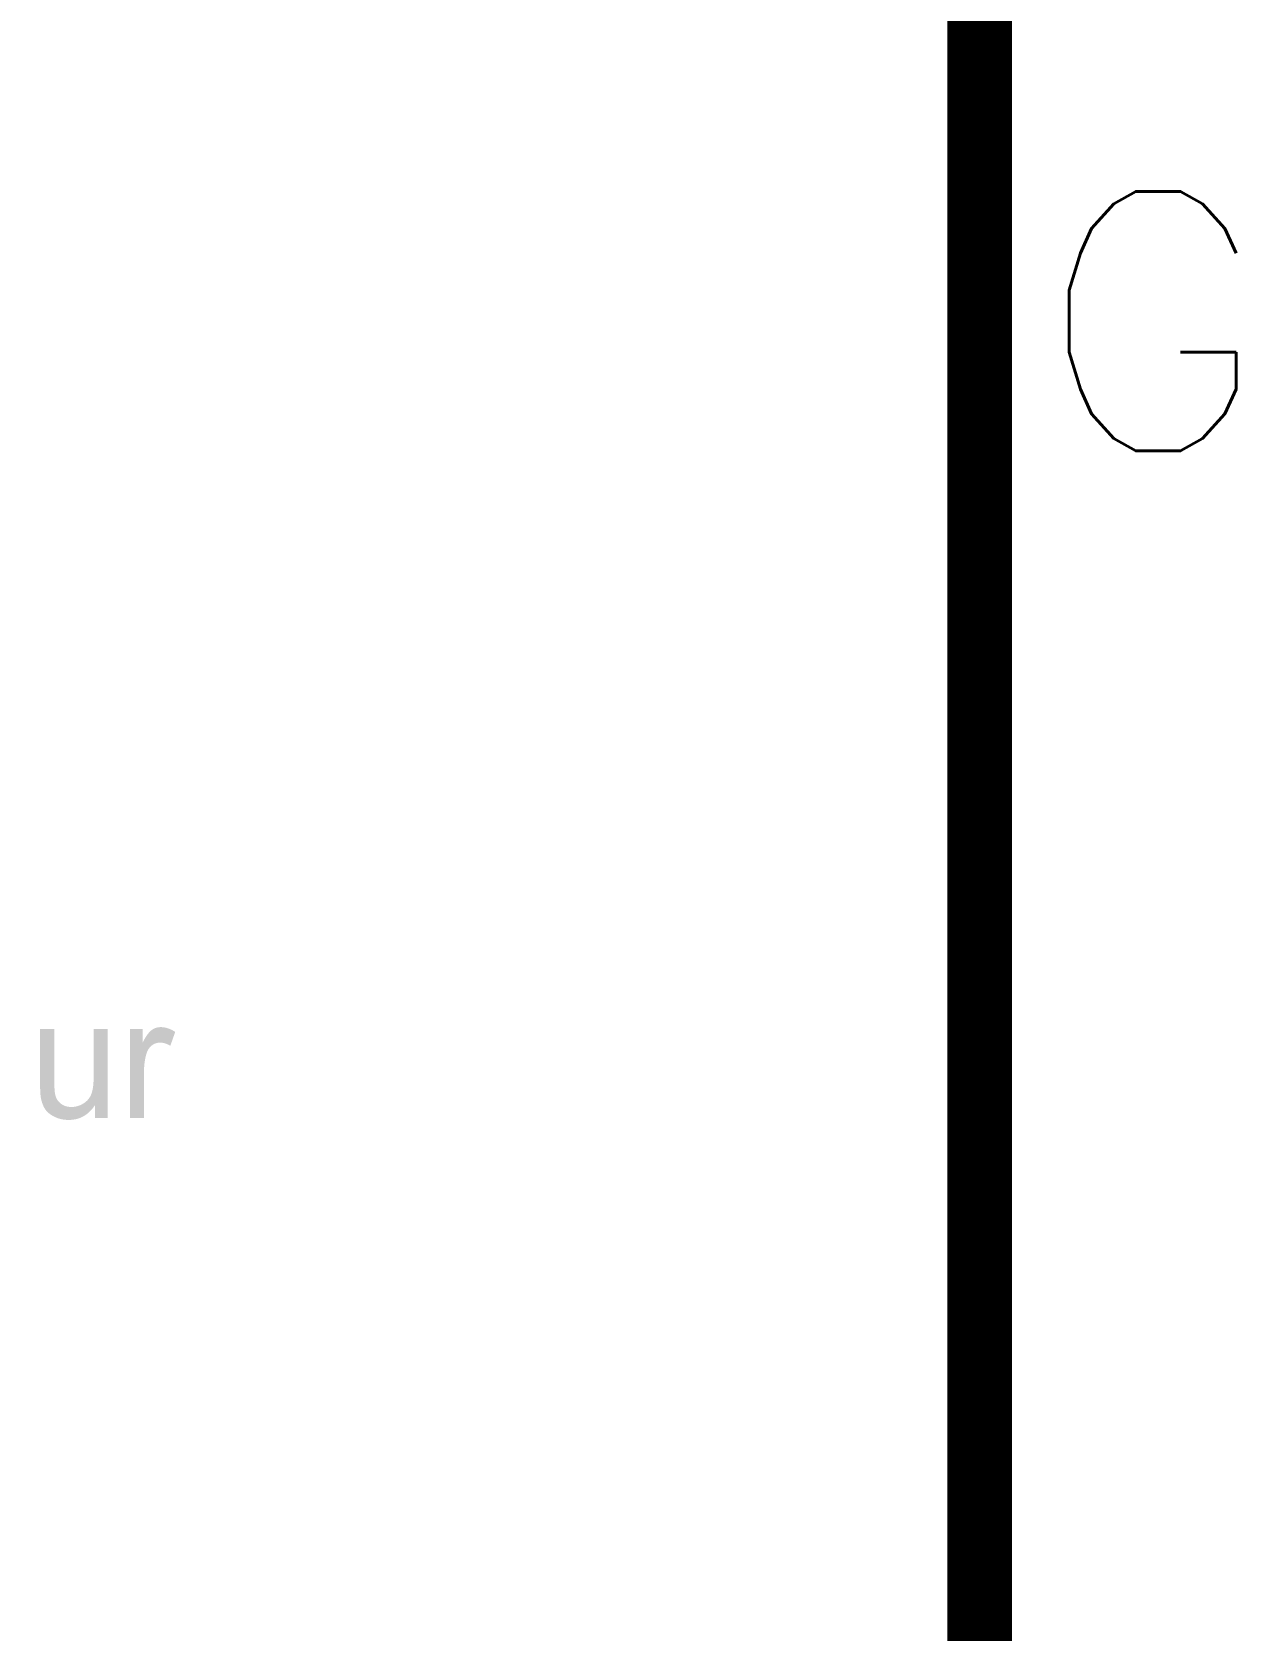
# Model space of a CAD drawing. Header units: millimetres. Extents: x 970 to 1838, y -23 to 597.
# Drawn here: x 1817.1 to 1836.98, y 75.57 to 101.96 of the extents above; entities that cross this region are included whole.
import ezdxf
from ezdxf.enums import TextEntityAlignment as Align

# ---------------------------------------------------------------- set-up
doc = ezdxf.new("R2010")
doc.units = ezdxf.units.MM
doc.layers.add('DIM', color=7, linetype='Continuous')
doc.styles.add('S3', font='SIMPLEX')

msp = doc.modelspace()

# ---------------------------------------------------------------- hatches: boundary and pattern name
at = {"linetype": 'Continuous', "lineweight": 0}
h = msp.add_hatch(color=7, dxfattribs=at)
edge = h.paths.add_edge_path()
edge.add_spline(control_points=[(1819.466, 85.448), (1819.344, 85.527), (1819.226, 85.527)], knot_values=[0, 0, 0, 1, 1, 1], degree=2, periodic=0)
edge.add_spline(control_points=[(1819.226, 85.527), (1819.145, 85.527), (1819.076, 85.478)], knot_values=[0, 0, 0, 1, 1, 1], degree=2, periodic=0)
edge.add_spline(control_points=[(1819.076, 85.478), (1819.008, 85.428), (1818.928, 85.272)], knot_values=[0, 0, 0, 1, 1, 1], degree=2, periodic=0)
edge.add_line((1818.928, 85.272), (1818.928, 85.495))
edge.add_line((1818.928, 85.495), (1818.717, 85.495))
edge.add_line((1818.717, 85.495), (1818.717, 84.026))
edge.add_line((1818.717, 84.026), (1818.951, 84.026))
edge.add_line((1818.951, 84.026), (1818.951, 84.795))
edge.add_spline(control_points=[(1818.951, 84.795), (1818.951, 84.953), (1818.99, 85.086)], knot_values=[0, 0, 0, 1, 1, 1], degree=2, periodic=0)
edge.add_spline(control_points=[(1818.99, 85.086), (1819.016, 85.173), (1819.077, 85.222)], knot_values=[0, 0, 0, 1, 1, 1], degree=2, periodic=0)
edge.add_spline(control_points=[(1819.077, 85.222), (1819.138, 85.271), (1819.214, 85.271)], knot_values=[0, 0, 0, 1, 1, 1], degree=2, periodic=0)
edge.add_spline(control_points=[(1819.214, 85.271), (1819.299, 85.271), (1819.385, 85.218)], knot_values=[0, 0, 0, 1, 1, 1], degree=2, periodic=0)
edge.add_line((1819.385, 85.218), (1819.466, 85.448))
h = msp.add_hatch(color=7, dxfattribs=at)
edge = h.paths.add_edge_path()
edge.add_line((1817.469, 85.495), (1817.235, 85.495))
edge.add_line((1817.235, 85.495), (1817.235, 84.585))
edge.add_spline(control_points=[(1817.235, 84.585), (1817.235, 84.426), (1817.249, 84.353)], knot_values=[0, 0, 0, 1, 1, 1], degree=2, periodic=0)
edge.add_spline(control_points=[(1817.249, 84.353), (1817.27, 84.244), (1817.321, 84.168)], knot_values=[0, 0, 0, 1, 1, 1], degree=2, periodic=0)
edge.add_spline(control_points=[(1817.321, 84.168), (1817.373, 84.093), (1817.478, 84.043)], knot_values=[0, 0, 0, 1, 1, 1], degree=2, periodic=0)
edge.add_spline(control_points=[(1817.478, 84.043), (1817.584, 83.994), (1817.706, 83.994)], knot_values=[0, 0, 0, 1, 1, 1], degree=2, periodic=0)
edge.add_spline(control_points=[(1817.706, 83.994), (1817.983, 83.994), (1818.144, 84.243)], knot_values=[0, 0, 0, 1, 1, 1], degree=2, periodic=0)
edge.add_line((1818.144, 84.243), (1818.144, 84.026))
edge.add_line((1818.144, 84.026), (1818.353, 84.026))
edge.add_line((1818.353, 84.026), (1818.353, 85.495))
edge.add_line((1818.353, 85.495), (1818.119, 85.495))
edge.add_line((1818.119, 85.495), (1818.119, 84.708))
edge.add_spline(control_points=[(1818.119, 84.708), (1818.119, 84.521), (1818.081, 84.422)], knot_values=[0, 0, 0, 1, 1, 1], degree=2, periodic=0)
edge.add_spline(control_points=[(1818.081, 84.422), (1818.043, 84.323), (1817.95, 84.266)], knot_values=[0, 0, 0, 1, 1, 1], degree=2, periodic=0)
edge.add_spline(control_points=[(1817.95, 84.266), (1817.858, 84.208), (1817.753, 84.208)], knot_values=[0, 0, 0, 1, 1, 1], degree=2, periodic=0)
edge.add_spline(control_points=[(1817.753, 84.208), (1817.648, 84.208), (1817.576, 84.264)], knot_values=[0, 0, 0, 1, 1, 1], degree=2, periodic=0)
edge.add_spline(control_points=[(1817.576, 84.264), (1817.505, 84.32), (1817.483, 84.418)], knot_values=[0, 0, 0, 1, 1, 1], degree=2, periodic=0)
edge.add_spline(control_points=[(1817.483, 84.418), (1817.469, 84.486), (1817.469, 84.681)], knot_values=[0, 0, 0, 1, 1, 1], degree=2, periodic=0)
edge.add_line((1817.469, 84.681), (1817.469, 85.495))

# ---------------------------------------------------------------- linework, layer by layer
at = {"color": 6, "const_width": 1.071}
msp.add_lwpolyline([(970.594, 585.9), (1832.749, 585.9), (1832.749, -11.718), (970.594, -11.718), (970.594, 585.9)], dxfattribs=at)

# ---------------------------------------------------------------- texts
at = {"layer": 'DIM', "color": 2, "style": 'S3'}
msp.add_text('G', height=4.284, dxfattribs=at).set_placement((1835.604, 97.188), align=Align.MIDDLE)

doc.saveas('drawing.dxf')
